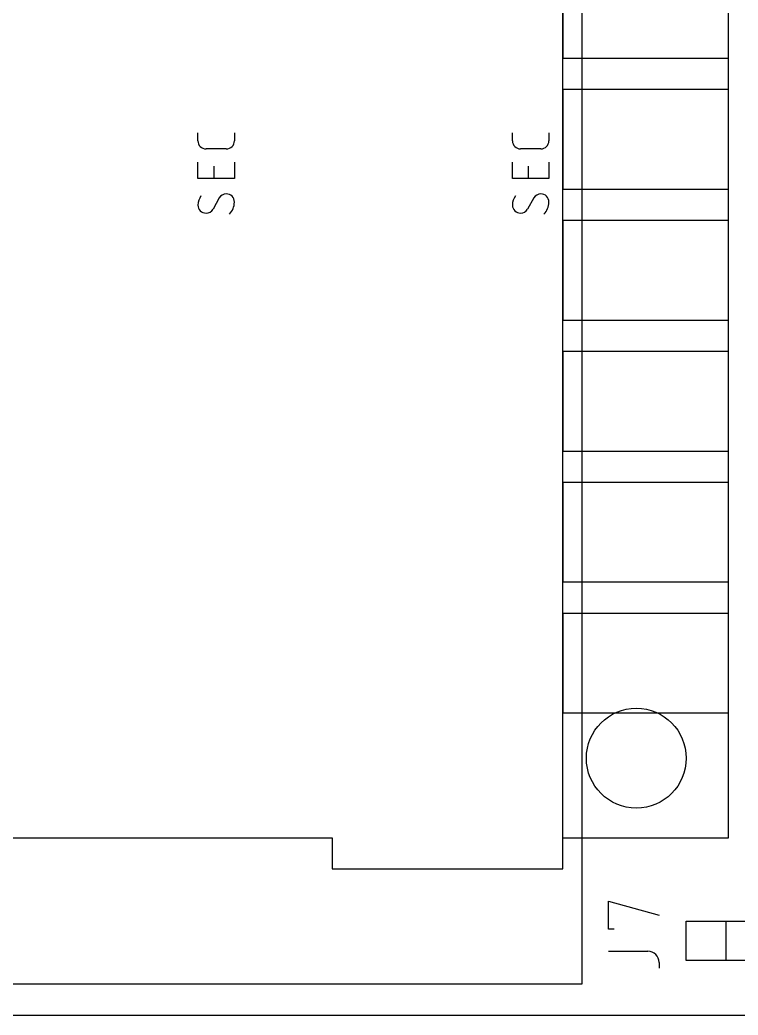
# Model space of a CAD drawing. Extents: x 0 to 90, y 0 to 113.
# Drawn here: x 45 to 68.02, y 0 to 31.91 of the extents above; entities that cross this region are included whole.
import ezdxf

# ---------------------------------------------------------------- set-up
doc = ezdxf.new("R2010")
doc.units = 0
for name, color, linetype in [('20', 30, 'CONTINUOUS'), ('21', 253, 'CONTINUOUS'), ('25', 253, 'CONTINUOUS'), ('51', 253, 'CONTINUOUS')]:
    doc.layers.add(name, color=color, linetype=linetype)

msp = doc.modelspace()

# ---------------------------------------------------------------- linework, layer by layer
at = {"layer": '20'}
msp.add_line((0, 0), (90, 0), dxfattribs=at)
msp.add_circle((64.755, 8.2375), 1.6, dxfattribs=at)
at = {"layer": '21'}
for p, q in [((63.005, 52.9875), (63.005, 0.9875)), ((62.405, 5.6875), (62.405, 48.2875)), ((67.705, 5.6875), (67.705, 48.2875)), ((62.405, 33.8875), (62.405, 30.6875)), ((62.405, 30.6875), (67.705, 30.6875)), ((62.405, 29.6875), (62.405, 26.4875)), ((62.405, 29.6875), (67.705, 29.6875)), ((50.7058, 28.0336), (50.7058, 28.2932)), ((51.8742, 28.2932), (51.8742, 28.0336)), ((60.7858, 28.0336), (60.7858, 28.2932)), ((61.9542, 28.2932), (61.9542, 28.0336)), ((51.6146, 27.7739), (50.9654, 27.7739)), ((61.6946, 27.7739), (61.0454, 27.7739)), ((50.7058, 26.827), (50.7058, 27.3463)), ((51.2251, 26.827), (51.2251, 27.2165)), ((51.8742, 27.3463), (51.8742, 26.827)), ((60.7858, 26.827), (60.7858, 27.3463)), ((61.3051, 26.827), (61.3051, 27.2165)), ((61.9542, 27.3463), (61.9542, 26.827)), ((51.8742, 26.827), (50.7058, 26.827)), ((61.9542, 26.827), (60.7858, 26.827)), ((62.405, 26.4875), (67.705, 26.4875)), ((51.3874, 26.2011), (51.1926, 25.844)), ((61.4674, 26.2011), (61.2726, 25.844)), ((62.405, 25.4875), (62.405, 22.2875)), ((62.405, 25.4875), (67.705, 25.4875)), ((62.405, 22.2875), (67.705, 22.2875)), ((62.405, 21.2875), (62.405, 18.0875)), ((62.405, 21.2875), (67.705, 21.2875)), ((62.405, 18.0875), (67.705, 18.0875)), ((62.405, 17.0875), (62.405, 13.8875)), ((62.405, 17.0875), (67.705, 17.0875)), ((62.405, 13.8875), (67.705, 13.8875)), ((62.405, 12.8875), (62.405, 9.6875)), ((62.405, 12.8875), (67.705, 12.8875)), ((62.405, 9.6875), (67.705, 9.6875)), ((27.005, 5.6875), (55.005, 5.6875)), ((55.005, 5.6875), (55.005, 4.6875)), ((62.405, 4.6875), (62.405, 5.6875)), ((62.405, 5.6875), (67.705, 5.6875)), ((55.005, 4.6875), (62.405, 4.6875)), ((63.005, 0.9875), (19.005, 0.9875))]:
    msp.add_line(p, q, dxfattribs=at)
for centre, radius, start, end in [((50.9654, 28.0336), 0.2596, 180.0014, 270), ((51.6146, 28.0336), 0.2596, 270, 0), ((61.0454, 28.0336), 0.2596, 180.0014, 270), ((61.6946, 28.0336), 0.2596, 270, 0), ((51.1926, 25.9739), 0.4868, 143.1294, 180), ((51.6146, 26.0672), 0.2637, 90.0001, 149.4899), ((51.6146, 26.0712), 0.2596, 0, 90), ((61.2726, 25.9739), 0.4868, 143.1294, 180), ((61.6946, 26.0672), 0.2637, 90.0001, 149.4899), ((61.6946, 26.0712), 0.2596, 0, 90), ((50.9654, 25.9739), 0.2596, 180, 270), ((51.3257, 26.0712), 0.5485, 314.761, 359.9999), ((61.0454, 25.9739), 0.2596, 180, 270), ((61.4057, 26.0712), 0.5485, 314.761, 359.9999), ((50.9654, 25.9779), 0.2637, 269.9998, 329.4902), ((61.0454, 25.9779), 0.2637, 269.9998, 329.4902)]:
    msp.add_arc(centre, radius, start, end, dxfattribs=at)
at = {"layer": '25'}
for p, q in [((63.862, 2.7535), (63.862, 3.6566)), ((63.862, 3.6566), (65.4875, 3.2051)), ((64.0426, 2.7535), (63.862, 2.7535)), ((63.862, 2.0468), (65.1263, 2.0468)), ((65.4875, 1.6856), (65.4875, 1.505))]:
    msp.add_line(p, q, dxfattribs=at)
msp.add_arc((65.1263, 1.6856), 0.3612, 0, 90, dxfattribs=at)
at = {"layer": '51'}
for p, q in [((66.3575, 1.7463), (66.3575, 3.0163)), ((66.3575, 3.0163), (67.6275, 3.0163)), ((67.6275, 3.0163), (69.0562, 3.0163)), ((67.6275, 3.0163), (67.6275, 1.7463)), ((67.6275, 1.7463), (66.3575, 1.7463)), ((69.0562, 1.7463), (67.6275, 1.7463))]:
    msp.add_line(p, q, dxfattribs=at)

doc.saveas('drawing.dxf')
